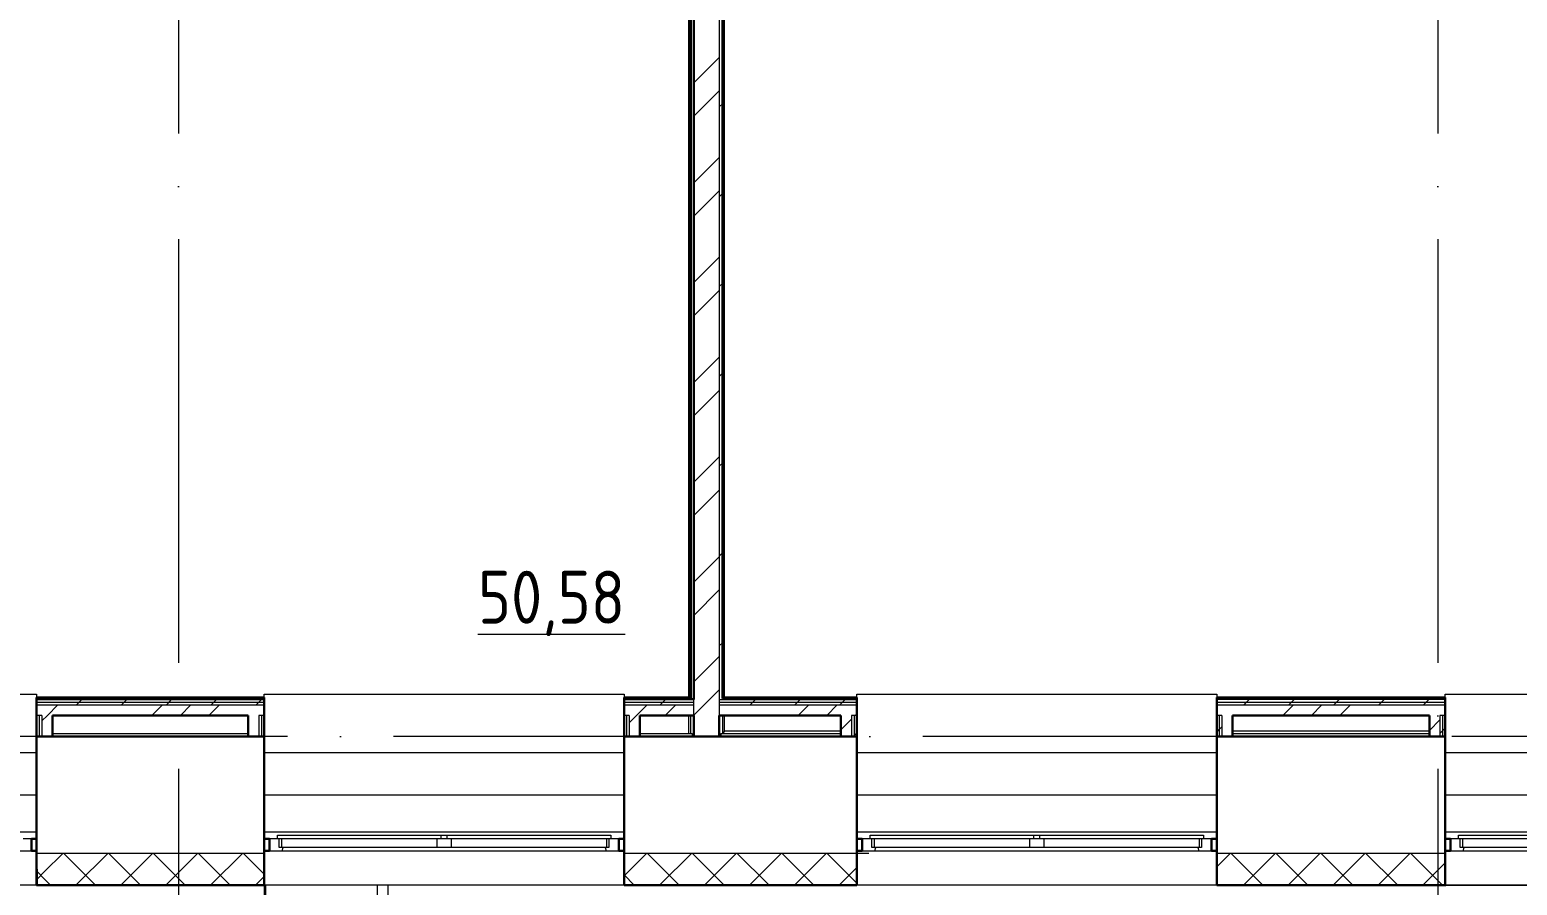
# Model space of a CAD drawing. Header units: millimetres. Extents: x -695119 to 412940, y -249585 to 622758.
# Drawn here: x 298338 to 305366, y 59610 to 63650 of the extents above; entities that cross this region are included whole.
import ezdxf

# ---------------------------------------------------------------- set-up
doc = ezdxf.new("R2010")
doc.units = ezdxf.units.MM
doc.linetypes.add('ADSK_Линия сетки', pattern=[25, 20, -2.5, 0, -2.5])
for name, color, linetype, lineweight in [('_ Окна', 252, 'Continuous', 30), ('Крыша', 252, 'Continuous', 9), ('Марки помещений', 8, 'Continuous', 20), ('Ограждение', 8, 'Continuous', 9), ('Окна', 252, 'Continuous', 9), ('Оси', 252, 'Continuous', 9), ('Стены внутренние', 252, 'Continuous', 18), ('Стены наружные', 252, 'Continuous', 18), ('Стены штриховка', 7, 'Continuous', 9)]:
    doc.layers.add(name, color=color, linetype=linetype, lineweight=lineweight)
doc.styles.add('GOST Common_2', font='', dxfattribs={"width": 0.9, "height": 250})
doc.styles.get('GOST Common_2').set_extended_font_data('GOST type B')

# ---------------------------------------------------------------- blocks, each defined once
blk = doc.blocks.new('план 2 этажа')
at = {"layer": '_ Окна', "color": 251, "lineweight": 18, "true_color": 0x636466}
for p, q in [((298345.8, 59829.6), (298307.8, 59829.6)), ((298345.8, 59771.6), (298345.8, 59829.6)), ((299508.8, 59829.6), (299470.8, 59829.6)), ((299470.8, 59829.6), (299470.8, 59771.6)), ((299516.8, 59788.6), (299516.8, 59829.6)), ((301074.8, 59829.6), (301074.8, 59788.6)), ((301120.8, 59829.6), (301082.8, 59829.6)), ((301120.8, 59771.6), (301120.8, 59829.6)), ((302308.8, 59829.6), (302270.8, 59829.6)), ((302270.8, 59829.6), (302270.8, 59771.6)), ((302316.8, 59788.6), (302316.8, 59829.6)), ((303874.8, 59829.6), (303874.8, 59788.6)), ((303920.8, 59829.6), (303882.8, 59829.6)), ((303920.8, 59771.6), (303920.8, 59829.6)), ((305088.8, 59829.6), (305050.8, 59829.6)), ((305050.8, 59829.6), (305050.8, 59771.6)), ((305096.8, 59788.6), (305096.8, 59829.6)), ((298286.4, 59771.6), (298345.8, 59771.6)), ((299470.8, 59771.6), (299530.3, 59771.6)), ((299528.8, 59788.6), (299516.8, 59788.6)), ((299530.3, 59771.6), (299534.8, 59788.6)), ((301056.8, 59788.6), (301061.4, 59771.6)), ((301061.4, 59771.6), (301120.8, 59771.6)), ((301074.8, 59788.6), (301062.8, 59788.6)), ((302270.8, 59771.6), (302330.3, 59771.6)), ((302328.8, 59788.6), (302316.8, 59788.6)), ((302330.3, 59771.6), (302334.8, 59788.6)), ((303856.8, 59788.6), (303861.4, 59771.6)), ((303861.4, 59771.6), (303920.8, 59771.6)), ((303874.8, 59788.6), (303863, 59788.6)), ((305050.8, 59771.6), (305110.3, 59771.6)), ((305108.8, 59788.6), (305096.8, 59788.6)), ((305110.3, 59771.6), (305114.8, 59788.6))]:
    blk.add_line(p, q, dxfattribs=at)
at = {"layer": '_ Окна', "color": 251, "true_color": 0x636466}
for p, q in [((298370.8, 59829.6), (298345.8, 59829.6)), ((298345.8, 59829.6), (298345.8, 59771.6)), ((299470.8, 59829.6), (299445.8, 59829.6)), ((299470.8, 59771.6), (299470.8, 59829.6)), ((301145.8, 59829.6), (301120.8, 59829.6)), ((301120.8, 59829.6), (301120.8, 59771.6)), ((302270.8, 59829.6), (302245.8, 59829.6)), ((302270.8, 59771.6), (302270.8, 59829.6)), ((303945.8, 59829.6), (303920.8, 59829.6)), ((303920.8, 59829.6), (303920.8, 59771.6)), ((305050.8, 59829.6), (305025.8, 59829.6)), ((305050.8, 59771.6), (305050.8, 59829.6)), ((298345.8, 59771.6), (298370.8, 59771.6)), ((299445.8, 59771.6), (299470.8, 59771.6)), ((301120.8, 59771.6), (301145.8, 59771.6)), ((302245.8, 59771.6), (302270.8, 59771.6)), ((303920.8, 59771.6), (303945.8, 59771.6)), ((305025.8, 59771.6), (305050.8, 59771.6))]:
    blk.add_line(p, q, dxfattribs=at)
at = {"layer": 'Крыша', "color": 251, "true_color": 0x636466}
blk.add_line((299445.8, 59609.6), (299445.8, 57802.2), dxfattribs=at)
at = {"layer": 'Ограждение', "color": 251, "true_color": 0x636466}
for p, q in [((301450.8, 66466.6), (301450.8, 60496.6)), ((301620.8, 60496.6), (301620.8, 66466.6)), ((296670.8, 60511.6), (298370.8, 60511.6)), ((298370.8, 60511.6), (298370.8, 60496.6)), ((299445.8, 60496.6), (299445.8, 60511.6)), ((299445.8, 60511.6), (301145.8, 60511.6)), ((301145.8, 60511.6), (301145.8, 60496.6)), ((302245.8, 60496.6), (302245.8, 60511.6)), ((302245.8, 60511.6), (303945.8, 60511.6)), ((303945.8, 60511.6), (303945.8, 60496.6)), ((305025.8, 60496.6), (305025.8, 60511.6)), ((305025.8, 60511.6), (306725.8, 60511.6)), ((301450.8, 60411.6), (301450.8, 60326.6)), ((301460.8, 60326.6), (301460.8, 60411.6)), ((301610.8, 60411.6), (301610.8, 60326.6)), ((301620.8, 60336.6), (301620.8, 60411.6)), ((301620.8, 60336.6), (301610.8, 60326.6)), ((302170.8, 60336.6), (301620.8, 60336.6)), ((304950.8, 60336.6), (304020.8, 60336.6)), ((296670.8, 60236.6), (298370.8, 60236.6)), ((299445.8, 60236.6), (301145.8, 60236.6)), ((302245.8, 60236.6), (303945.8, 60236.6)), ((305025.8, 60236.6), (306725.8, 60236.6)), ((296670.8, 60036.6), (298370.8, 60036.6)), ((299445.8, 60036.6), (301145.8, 60036.6)), ((302245.8, 60036.6), (303945.8, 60036.6)), ((305025.8, 60036.6), (306725.8, 60036.6)), ((296670.8, 59861.6), (298370.8, 59861.6)), ((299445.8, 59861.6), (301145.8, 59861.6)), ((302245.8, 59861.6), (303945.8, 59861.6)), ((305025.8, 59861.6), (306725.8, 59861.6))]:
    blk.add_line(p, q, dxfattribs=at)
at = {"layer": 'Окна', "color": 251, "true_color": 0x636466}
for p, q in [((299508.8, 59846.6), (300280.8, 59846.6)), ((299508.8, 59829.6), (299508.8, 59846.6)), ((300280.8, 59829.6), (299508.8, 59829.6)), ((299528.8, 59788.6), (299528.8, 59829.6)), ((300260.8, 59829.6), (300260.8, 59788.6)), ((300280.8, 59846.6), (300310.8, 59846.6)), ((300280.8, 59846.6), (300280.8, 59829.6)), ((300310.8, 59829.6), (300280.8, 59829.6)), ((300310.8, 59846.6), (301082.8, 59846.6)), ((300310.8, 59829.6), (300310.8, 59846.6)), ((301082.8, 59829.6), (300310.8, 59829.6)), ((300330.8, 59788.6), (300330.8, 59829.6)), ((301062.8, 59829.6), (301062.8, 59788.6)), ((301082.8, 59846.6), (301082.8, 59829.6)), ((302308.8, 59846.6), (303080.8, 59846.6)), ((302308.8, 59829.6), (302308.8, 59846.6)), ((303080.8, 59829.6), (302308.8, 59829.6)), ((302328.8, 59788.6), (302328.8, 59829.6)), ((303060.8, 59829.6), (303060.8, 59788.6)), ((303080.8, 59846.6), (303110.8, 59846.6)), ((303080.8, 59846.6), (303080.8, 59829.6)), ((303110.8, 59829.6), (303080.8, 59829.6)), ((303110.8, 59846.6), (303882.8, 59846.6)), ((303110.8, 59829.6), (303110.8, 59846.6)), ((303882.8, 59829.6), (303110.8, 59829.6)), ((303130.8, 59788.6), (303130.8, 59829.6)), ((303862.8, 59829.6), (303862.8, 59788.6)), ((303882.8, 59846.6), (303882.8, 59829.6)), ((305088.8, 59846.6), (305860.8, 59846.6)), ((305088.8, 59829.6), (305088.8, 59846.6)), ((305860.8, 59829.6), (305088.8, 59829.6)), ((305108.8, 59788.6), (305108.8, 59829.6)), ((300260.8, 59788.6), (299528.8, 59788.6)), ((299530.3, 59771.6), (301061.4, 59771.6)), ((300330.8, 59788.6), (300260.8, 59788.6)), ((301062.8, 59788.6), (300330.8, 59788.6)), ((303060.8, 59788.6), (302328.8, 59788.6)), ((302330.3, 59771.6), (303861.4, 59771.6)), ((303130.8, 59788.6), (303060.8, 59788.6)), ((303862.8, 59788.6), (303130.8, 59788.6)), ((305840.8, 59788.6), (305108.8, 59788.6)), ((305110.3, 59771.6), (306641.4, 59771.6))]:
    blk.add_line(p, q, dxfattribs=at)
at = {"layer": 'Оси', "color": 251, "linetype": 'ADSK_Линия сетки', "ltscale": 100, "true_color": 0x636466}
for p, q in [((299040.8, 112662.3), (299040.8, 46685.5)), ((304990.8, 112662.3), (304990.8, 47955.5)), ((332058.1, 60311.6), (255118.5, 60311.6))]:
    blk.add_line(p, q, dxfattribs=at)
at = {"layer": 'Стены внутренние', "color": 251, "lineweight": 30, "true_color": 0x636466}
for p, q in [((298370.8, 60311.6), (298370.8, 59609.6)), ((299370.8, 60311.6), (298445.8, 60311.6)), ((299445.8, 59609.6), (299445.8, 60311.6)), ((301145.8, 60311.6), (301145.8, 59609.6)), ((302170.8, 60311.6), (301220.8, 60311.6)), ((302245.8, 59609.6), (302245.8, 60311.6)), ((303945.8, 60311.6), (303945.8, 59609.6)), ((304950.8, 60311.6), (304020.8, 60311.6)), ((305025.8, 59609.6), (305025.8, 60311.6)), ((298370.8, 59609.6), (299445.8, 59609.6)), ((301145.8, 59609.6), (302245.8, 59609.6)), ((303945.8, 59609.6), (305025.8, 59609.6))]:
    blk.add_line(p, q, dxfattribs=at)
at = {"layer": 'Стены внутренние', "color": 251, "true_color": 0x636466}
for p, q in [((298370.8, 59761.6), (299445.8, 59761.6)), ((301145.8, 59761.6), (302301.8, 59761.6)), ((303945.8, 59761.6), (305025.8, 59761.6)), ((298370.8, 59609.6), (296670.8, 59609.6)), ((301145.8, 59609.6), (299445.8, 59609.6)), ((299453.8, 52731.1), (299453.8, 59609.6)), ((299980.8, 52731.1), (299980.8, 59609.6)), ((300030.8, 59609.6), (300030.8, 52731.1)), ((303945.8, 59609.6), (302245.8, 59609.6)), ((306725.8, 59609.6), (305025.8, 59609.6))]:
    blk.add_line(p, q, dxfattribs=at)
at = {"layer": 'Стены внутренние', "color": 251, "linetype": 'Continuous', "lineweight": 9, "true_color": 0x636466}
for p, q in [((298406.8, 59672.6), (298495.8, 59761.6)), ((298647.4, 59611.6), (298497.4, 59761.6)), ((298558, 59611.6), (298708, 59761.6)), ((298859.6, 59611.6), (298709.6, 59761.6)), ((298770.1, 59611.6), (298920.1, 59761.6)), ((299071.7, 59611.6), (298921.7, 59761.6)), ((298982.2, 59611.6), (299132.2, 59761.6)), ((299283.8, 59611.6), (299133.8, 59761.6)), ((299194.4, 59611.6), (299344.4, 59761.6)), ((299443.8, 59663.8), (299346, 59761.6)), ((301147.8, 59655.9), (301253.6, 59761.6)), ((301405.1, 59611.6), (301255.1, 59761.6)), ((301315.7, 59611.6), (301465.7, 59761.6)), ((301617.3, 59611.6), (301467.3, 59761.6)), ((301527.8, 59611.6), (301677.8, 59761.6)), ((301829.4, 59611.6), (301679.4, 59761.6)), ((301740, 59611.6), (301890, 59761.6)), ((302041.5, 59611.6), (301891.5, 59761.6)), ((301952.1, 59611.6), (302102.1, 59761.6)), ((302245.8, 59619.5), (302103.7, 59761.6)), ((303945.8, 59696.2), (304011.3, 59761.6)), ((304162.9, 59611.6), (304012.9, 59761.6)), ((304073.4, 59611.6), (304223.4, 59761.6)), ((304375, 59611.6), (304225, 59761.6)), ((304285.5, 59611.6), (304435.5, 59761.6)), ((304587.1, 59611.6), (304437.1, 59761.6)), ((304497.7, 59611.6), (304647.7, 59761.6)), ((304799.3, 59611.6), (304649.3, 59761.6)), ((304709.8, 59611.6), (304859.8, 59761.6)), ((305011.4, 59611.6), (304861.4, 59761.6)), ((298406.8, 59640.1), (298372.8, 59674.1)), ((298372.8, 59638.6), (298406.8, 59672.6)), ((302164.2, 59611.6), (302245.8, 59693.2)), ((304921.9, 59611.6), (305025.8, 59715.5)), ((298435.3, 59611.6), (298406.8, 59640.1)), ((298862.4, 59611.6), (298861.2, 59609.6)), ((299097, 59611.6), (299095.9, 59609.6)), ((299406.5, 59611.6), (299443.8, 59648.9)), ((301193, 59611.6), (301147.8, 59656.8)), ((301912.6, 59611.6), (301911.5, 59609.6)), ((302168, 59609.6), (302166.8, 59611.6)), ((303950.7, 59611.6), (303947.8, 59614.6))]:
    blk.add_line(p, q, dxfattribs=at)
at = {"layer": 'Стены наружные', "color": 251, "lineweight": 30, "true_color": 0x636466}
for p, q in [((301475.8, 60486.6), (301475.8, 66491.6)), ((301455.8, 66471.6), (301455.8, 60496.6)), ((301460.8, 66476.6), (301460.8, 60491.6)), ((301610.8, 66476.6), (301610.8, 60491.6)), ((301615.8, 60496.6), (301615.8, 66471.6)), ((299445.8, 60496.6), (298370.8, 60496.6)), ((298370.8, 60496.6), (298370.8, 60311.6)), ((299445.8, 60311.6), (299445.8, 60496.6)), ((301145.8, 60496.6), (301145.8, 60311.6)), ((301455.8, 60496.6), (301145.8, 60496.6)), ((301460.8, 60491.6), (301455.8, 60491.6)), ((301610.8, 60491.6), (301610.8, 60491.6)), ((301610.8, 60491.6), (302245.8, 60491.6)), ((302245.8, 60491.6), (301610.8, 60491.6)), ((302245.8, 60496.6), (301615.8, 60496.6)), ((302245.8, 60491.6), (302245.8, 60496.6)), ((302245.8, 60311.6), (302245.8, 60491.6)), ((305025.8, 60496.6), (303945.8, 60496.6)), ((303945.8, 60496.6), (303945.8, 60491.6)), ((303945.8, 60491.6), (303945.8, 60311.6)), ((303945.8, 60491.6), (305025.8, 60491.6)), ((305025.8, 60491.6), (303945.8, 60491.6)), ((305025.8, 60491.6), (305025.8, 60496.6)), ((305025.8, 60311.6), (305025.8, 60491.6)), ((298445.8, 60411.6), (299370.8, 60411.6)), ((298445.8, 60311.6), (298445.8, 60411.6)), ((299370.8, 60411.6), (299370.8, 60311.6)), ((301220.8, 60411.6), (301475.8, 60411.6)), ((301220.8, 60311.6), (301220.8, 60411.6)), ((301475.8, 60411.6), (301475.8, 60311.6)), ((301595.8, 60311.6), (301595.8, 60411.6)), ((301595.8, 60411.6), (302170.8, 60411.6)), ((302170.8, 60411.6), (302170.8, 60311.6)), ((304020.8, 60411.6), (304950.8, 60411.6)), ((304020.8, 60311.6), (304020.8, 60411.6)), ((304950.8, 60411.6), (304950.8, 60311.6)), ((298370.8, 60311.6), (298445.8, 60311.6)), ((299370.8, 60311.6), (299445.8, 60311.6)), ((301145.8, 60311.6), (301220.8, 60311.6)), ((302170.8, 60311.6), (302245.8, 60311.6)), ((303945.8, 60311.6), (304020.8, 60311.6)), ((304950.8, 60311.6), (305025.8, 60311.6))]:
    blk.add_line(p, q, dxfattribs=at)
at = {"layer": 'Стены наружные', "color": 251, "linetype": 'Continuous', "lineweight": 9, "true_color": 0x636466}
for p, q in [((301455.8, 63640.8), (301460.8, 63645.8)), ((301455.8, 63570.1), (301460.8, 63575.1)), ((301610.8, 63583.7), (301615.8, 63588.7)), ((301455.8, 63499.4), (301460.8, 63504.4)), ((301475.8, 63398.7), (301595.8, 63518.7)), ((301610.8, 63513), (301615.8, 63518)), ((301455.8, 63428.7), (301460.8, 63433.7)), ((301610.8, 63442.3), (301615.8, 63447.3)), ((301455.8, 63358), (301460.8, 63363)), ((301475.8, 63241.5), (301595.8, 63361.5)), ((301610.8, 63371.6), (301615.8, 63376.6)), ((301455.8, 63287.3), (301460.8, 63292.3)), ((301595.8, 63285.9), (301610.8, 63300.9)), ((301610.8, 63300.9), (301615.8, 63305.9)), ((301455.8, 63216.6), (301460.8, 63221.6)), ((301610.8, 63230.2), (301615.8, 63235.2)), ((301455.8, 63145.9), (301460.8, 63150.9)), ((301610.8, 63159.4), (301615.8, 63164.4)), ((301455.8, 63075.2), (301460.8, 63080.2)), ((301475.8, 62927.2), (301595.8, 63047.2)), ((301610.8, 63088.7), (301615.8, 63093.7)), ((301455.8, 63004.4), (301460.8, 63009.4)), ((301610.8, 63018), (301615.8, 63023)), ((301455.8, 62933.7), (301460.8, 62938.7)), ((301610.8, 62947.3), (301615.8, 62952.3)), ((301455.8, 62863), (301460.8, 62868)), ((301475.8, 62770.1), (301595.8, 62890.1)), ((301595.8, 62861.6), (301610.8, 62876.6)), ((301610.8, 62876.6), (301615.8, 62881.6)), ((301455.8, 62792.3), (301460.8, 62797.3)), ((301610.8, 62805.9), (301615.8, 62810.9)), ((301455.8, 62721.6), (301460.8, 62726.6)), ((301610.8, 62735.2), (301615.8, 62740.2)), ((301455.8, 62650.9), (301460.8, 62655.9)), ((301610.8, 62664.5), (301615.8, 62669.5)), ((301455.8, 62580.2), (301460.8, 62585.2)), ((301475.8, 62455.8), (301595.8, 62575.8)), ((301610.8, 62593.8), (301615.8, 62598.8)), ((301455.8, 62509.5), (301460.8, 62514.5)), ((301610.8, 62523), (301615.8, 62528)), ((301455.8, 62438.8), (301460.8, 62443.8)), ((301475.8, 62298.6), (301595.8, 62418.6)), ((301595.8, 62437.3), (301610.8, 62452.3)), ((301610.8, 62452.3), (301615.8, 62457.3)), ((301455.8, 62368), (301460.8, 62373)), ((301610.8, 62381.6), (301615.8, 62386.6)), ((301455.8, 62297.3), (301460.8, 62302.3)), ((301610.8, 62310.9), (301615.8, 62315.9)), ((301455.8, 62226.6), (301460.8, 62231.6)), ((301610.8, 62240.2), (301615.8, 62245.2)), ((301455.8, 62155.9), (301460.8, 62160.9)), ((301610.8, 62169.5), (301615.8, 62174.5)), ((301455.8, 62085.2), (301460.8, 62090.2)), ((301475.8, 61984.3), (301595.8, 62104.3)), ((301610.8, 62098.8), (301615.8, 62103.8)), ((301455.8, 62014.5), (301460.8, 62019.5)), ((301595.8, 62013.1), (301610.8, 62028.1)), ((301610.8, 62028.1), (301615.8, 62033.1)), ((301455.8, 61943.8), (301460.8, 61948.8)), ((301475.8, 61827.1), (301595.8, 61947.1)), ((301610.8, 61957.4), (301615.8, 61962.4)), ((301455.8, 61873.1), (301460.8, 61878.1)), ((301610.8, 61886.7), (301615.8, 61891.7)), ((301455.8, 61802.4), (301460.8, 61807.4)), ((301610.8, 61815.9), (301615.8, 61820.9)), ((301455.8, 61731.7), (301460.8, 61736.7)), ((301610.8, 61745.2), (301615.8, 61750.2)), ((301455.8, 61660.9), (301460.8, 61665.9)), ((301475.8, 61512.8), (301595.8, 61632.8)), ((301610.8, 61674.5), (301615.8, 61679.5)), ((301455.8, 61590.2), (301460.8, 61595.2)), ((301595.8, 61588.8), (301610.8, 61603.8)), ((301610.8, 61603.8), (301615.8, 61608.8)), ((301455.8, 61519.5), (301460.8, 61524.5)), ((301610.8, 61533.1), (301615.8, 61538.1)), ((301455.8, 61448.8), (301460.8, 61453.8)), ((301475.8, 61355.7), (301595.8, 61475.7)), ((301610.8, 61462.4), (301615.8, 61467.4)), ((301455.8, 61378.1), (301460.8, 61383.1)), ((301610.8, 61391.7), (301615.8, 61396.7)), ((301455.8, 61307.4), (301460.8, 61312.4)), ((301610.8, 61321), (301615.8, 61326)), ((301455.8, 61236.7), (301460.8, 61241.7)), ((301610.8, 61250.3), (301615.8, 61255.3)), ((301455.8, 61166), (301460.8, 61171)), ((301475.8, 61041.4), (301595.8, 61161.4)), ((301595.8, 61164.5), (301610.8, 61179.5)), ((301610.8, 61179.5), (301615.8, 61184.5)), ((301455.8, 61095.3), (301460.8, 61100.3)), ((301610.8, 61108.8), (301615.8, 61113.8)), ((301455.8, 61024.5), (301460.8, 61029.5)), ((301475.8, 60884.2), (301595.8, 61004.2)), ((301610.8, 61038.1), (301615.8, 61043.1)), ((301455.8, 60953.8), (301460.8, 60958.8)), ((301610.8, 60967.4), (301615.8, 60972.4)), ((301455.8, 60883.1), (301460.8, 60888.1)), ((301610.8, 60896.7), (301615.8, 60901.7)), ((301455.8, 60812.4), (301460.8, 60817.4)), ((301610.8, 60826), (301615.8, 60831)), ((301455.8, 60741.7), (301460.8, 60746.7)), ((301595.8, 60740.3), (301610.8, 60755.3)), ((301610.8, 60755.3), (301615.8, 60760.3)), ((301455.8, 60671), (301460.8, 60676)), ((301475.8, 60569.9), (301595.8, 60689.9)), ((301610.8, 60684.6), (301615.8, 60689.6)), ((301455.8, 60600.3), (301460.8, 60605.3)), ((301610.8, 60613.9), (301615.8, 60618.9)), ((301455.8, 60529.6), (301460.8, 60534.6)), ((301475.8, 60412.7), (301595.8, 60532.7)), ((301610.8, 60543.1), (301615.8, 60548.1)), ((298370.8, 60485.1), (298372.3, 60486.6)), ((298372.3, 60486.6), (298377.3, 60491.6)), ((298377.3, 60491.6), (298382.3, 60496.6)), ((298421.6, 60411.6), (298471.6, 60461.6)), ((298448, 60491.6), (298453, 60496.6)), ((298518.7, 60491.6), (298523.7, 60496.6)), ((298559.5, 60461.6), (298572, 60474.1)), ((298572, 60474.1), (298584.5, 60486.6)), ((298589.5, 60491.6), (298594.5, 60496.6)), ((298660.2, 60491.6), (298665.2, 60496.6)), ((298730.9, 60491.6), (298735.9, 60496.6)), ((298771.6, 60461.6), (298784.1, 60474.1)), ((298784.1, 60474.1), (298796.6, 60486.6)), ((298796.6, 60486.6), (298801.6, 60491.6)), ((298801.6, 60491.6), (298806.6, 60496.6)), ((298872.3, 60491.6), (298877.3, 60496.6)), ((298915.1, 60411.6), (298965.1, 60461.6)), ((298943, 60491.6), (298948, 60496.6)), ((298983.7, 60461.6), (298996.2, 60474.1)), ((298996.2, 60474.1), (299008.7, 60486.6)), ((299013.7, 60491.6), (299018.7, 60496.6)), ((299050, 60411.6), (299100, 60461.6)), ((299084.4, 60491.6), (299089.4, 60496.6)), ((299155.1, 60491.6), (299160.1, 60496.6)), ((299185, 60411.6), (299235, 60461.6)), ((299195.8, 60461.6), (299208.3, 60474.1)), ((299208.3, 60474.1), (299220.8, 60486.6)), ((299220.8, 60486.6), (299225.8, 60491.6)), ((299225.8, 60491.6), (299230.8, 60496.6)), ((299296.6, 60491.6), (299301.6, 60496.6)), ((299367.3, 60491.6), (299372.3, 60496.6)), ((299408, 60461.6), (299420.5, 60474.1)), ((299420.5, 60474.1), (299433, 60486.6)), ((299438, 60491.6), (299443, 60496.6)), ((301205.1, 60411.6), (301255.1, 60461.6)), ((301205.7, 60491.6), (301210.7, 60496.6)), ((301276.5, 60491.6), (301281.5, 60496.6)), ((301317.2, 60461.6), (301329.7, 60474.1)), ((301329.7, 60474.1), (301342.2, 60486.6)), ((301340, 60411.6), (301390, 60461.6)), ((301342.2, 60486.6), (301347.2, 60491.6)), ((301347.2, 60491.6), (301352.2, 60496.6)), ((301417.9, 60491.6), (301422.9, 60496.6)), ((301630, 60491.6), (301635, 60496.6)), ((301700.7, 60491.6), (301705.7, 60496.6)), ((301741.4, 60461.6), (301753.9, 60474.1)), ((301753.9, 60474.1), (301766.4, 60486.6)), ((301766.4, 60486.6), (301771.4, 60491.6)), ((301771.4, 60491.6), (301776.4, 60496.6)), ((301842.1, 60491.6), (301847.1, 60496.6)), ((301912.9, 60491.6), (301917.9, 60496.6)), ((301953.6, 60461.6), (301966.1, 60474.1)), ((301966.1, 60474.1), (301978.6, 60486.6)), ((301968.4, 60411.6), (302018.4, 60461.6)), ((301983.6, 60491.6), (301988.6, 60496.6)), ((302054.3, 60491.6), (302059.3, 60496.6)), ((302103.3, 60411.6), (302153.3, 60461.6)), ((302125, 60491.6), (302130, 60496.6)), ((302165.7, 60461.6), (302178.2, 60474.1)), ((302178.2, 60474.1), (302190.7, 60486.6)), ((302190.7, 60486.6), (302195.7, 60491.6)), ((302195.7, 60491.6), (302200.7, 60496.6)), ((303963.5, 60491.6), (303968.5, 60496.6)), ((304034.2, 60491.6), (304039.2, 60496.6)), ((304074.9, 60461.6), (304087.4, 60474.1)), ((304087.4, 60474.1), (304099.9, 60486.6)), ((304104.9, 60491.6), (304109.9, 60496.6)), ((304175.6, 60491.6), (304180.6, 60496.6)), ((304246.3, 60491.6), (304251.3, 60496.6)), ((304258.3, 60411.6), (304308.3, 60461.6)), ((304287, 60461.6), (304299.5, 60474.1)), ((304299.5, 60474.1), (304312, 60486.6)), ((304312, 60486.6), (304317, 60491.6)), ((304317, 60491.6), (304322, 60496.6)), ((304387.7, 60491.6), (304392.7, 60496.6)), ((304393.3, 60411.6), (304443.3, 60461.6)), ((304458.4, 60491.6), (304463.4, 60496.6)), ((304499.1, 60461.6), (304511.6, 60474.1)), ((304511.6, 60474.1), (304524.1, 60486.6)), ((304528.2, 60411.6), (304578.2, 60461.6)), ((304529.1, 60491.6), (304534.1, 60496.6)), ((304599.9, 60491.6), (304604.9, 60496.6)), ((304670.6, 60491.6), (304675.6, 60496.6)), ((304711.3, 60461.6), (304723.8, 60474.1)), ((304723.8, 60474.1), (304736.3, 60486.6)), ((304736.3, 60486.6), (304741.3, 60491.6)), ((304741.3, 60491.6), (304746.3, 60496.6)), ((304812, 60491.6), (304817, 60496.6)), ((304882.7, 60491.6), (304887.7, 60496.6)), ((304923.4, 60461.6), (304935.9, 60474.1)), ((304935.9, 60474.1), (304948.4, 60486.6)), ((304953.4, 60491.6), (304958.4, 60496.6)), ((305024.1, 60491.6), (305025.8, 60493.3)), ((298395.8, 60385.8), (298421.6, 60411.6)), ((301170.8, 60377.4), (301205.1, 60411.6)), ((301474.9, 60411.6), (301475.8, 60412.5)), ((302170.8, 60344.2), (302220.8, 60394.2)), ((302238.3, 60411.6), (302245.8, 60419.2)), ((304950.8, 60340.8), (305000.8, 60390.8)), ((305021.7, 60411.6), (305025.8, 60415.8)), ((301167.2, 60311.6), (301170.8, 60315.3)), ((302227.8, 60311.6), (302233.3, 60317.1)), ((302233.3, 60317.1), (302245.8, 60329.6)), ((303945.8, 60332.6), (303958.3, 60345.1)), ((303958.3, 60345.1), (303970.8, 60357.6)), ((305000.8, 60326.9), (305013.3, 60339.4)), ((305013.3, 60339.4), (305025.8, 60351.9))]:
    blk.add_line(p, q, dxfattribs=at)
at = {"layer": 'Стены наружные', "color": 251, "true_color": 0x636466}
for p, q in [((298445.8, 60326.6), (299370.8, 60326.6)), ((301220.8, 60326.6), (301468.3, 60326.6)), ((301468.3, 60326.6), (301468.3, 60311.6)), ((301603.3, 60326.6), (302170.8, 60326.6)), ((301603.3, 60326.6), (301603.3, 60311.6)), ((304020.8, 60326.6), (304950.8, 60326.6)), ((304485.8, 59604.6), (304485.8, 59609.6)), ((305025.8, 59609.6), (306725.8, 59609.6)), ((305025.8, 59609.6), (305025.8, 59604.6))]:
    blk.add_line(p, q, dxfattribs=at)
at = {"layer": 'Стены штриховка', "color": 251, "true_color": 0x636466}
for p, q in [((301595.8, 66491.6), (301595.8, 60411.6)), ((299445.8, 60491.6), (298370.8, 60491.6)), ((298370.8, 60486.6), (299445.8, 60486.6)), ((299445.8, 60486.6), (298370.8, 60486.6)), ((298370.8, 60474.1), (299445.8, 60474.1)), ((298370.8, 60461.6), (299445.8, 60461.6)), ((301455.8, 60491.6), (301145.8, 60491.6)), ((301145.8, 60486.6), (301475.8, 60486.6)), ((301475.8, 60486.6), (301145.8, 60486.6)), ((301145.8, 60474.1), (301475.8, 60474.1)), ((301145.8, 60461.6), (301475.8, 60461.6)), ((301460.8, 60491.6), (301475.8, 60491.6)), ((301475.8, 60411.6), (301475.8, 60486.6)), ((301595.8, 60486.6), (302245.8, 60486.6)), ((301595.8, 60474.1), (302245.8, 60474.1)), ((301595.8, 60461.6), (302245.8, 60461.6)), ((305025.8, 60486.6), (303945.8, 60486.6)), ((303945.8, 60474.1), (305025.8, 60474.1)), ((303945.8, 60461.6), (305025.8, 60461.6)), ((298395.8, 60411.6), (298370.8, 60411.6)), ((298383.3, 60411.6), (298383.3, 60311.6)), ((298395.8, 60411.6), (298395.8, 60311.6)), ((299445.8, 60411.6), (299420.8, 60411.6)), ((299420.8, 60411.6), (299420.8, 60311.6)), ((299433.3, 60411.6), (299433.3, 60311.6)), ((301170.8, 60411.6), (301145.8, 60411.6)), ((301158.3, 60411.6), (301158.3, 60311.6)), ((301170.8, 60411.6), (301170.8, 60311.6)), ((302245.8, 60411.6), (302220.8, 60411.6)), ((302220.8, 60411.6), (302220.8, 60311.6)), ((302233.3, 60411.6), (302233.3, 60311.6)), ((303970.8, 60411.6), (303945.8, 60411.6)), ((303958.3, 60411.6), (303958.3, 60311.6)), ((303970.8, 60411.6), (303970.8, 60311.6)), ((305025.8, 60411.6), (305000.8, 60411.6)), ((305000.8, 60411.6), (305000.8, 60311.6)), ((305013.3, 60411.6), (305013.3, 60311.6)), ((298372.8, 59685.6), (298370.8, 59685.6)), ((298372.8, 59685.6), (298372.8, 59611.6)), ((299445.8, 59685.6), (299443.8, 59685.6)), ((299443.8, 59611.6), (299443.8, 59685.6)), ((301147.8, 59685.6), (301145.8, 59685.6)), ((301147.8, 59685.6), (301147.8, 59611.6)), ((303947.8, 59685.6), (303945.8, 59685.6)), ((303947.8, 59685.6), (303947.8, 59611.6)), ((305025.8, 59685.6), (305023.8, 59685.6)), ((305023.8, 59611.6), (305023.8, 59685.6)), ((298372.8, 59611.6), (299443.8, 59611.6)), ((301147.8, 59611.6), (302245.8, 59611.6)), ((303947.8, 59611.6), (305023.8, 59611.6))]:
    blk.add_line(p, q, dxfattribs=at)
at = {"layer": 'Марки помещений', "color": 251, "true_color": 0x636466, "style": 'GOST Common_2', "width": 0.9}
blk.add_text('%%U50,58', height=250, dxfattribs=at).set_placement((300456, 60845))

msp = doc.modelspace()

# ---------------------------------------------------------------- block references
msp.add_blockref('план 2 этажа', (0, 0))

doc.saveas('drawing.dxf')
